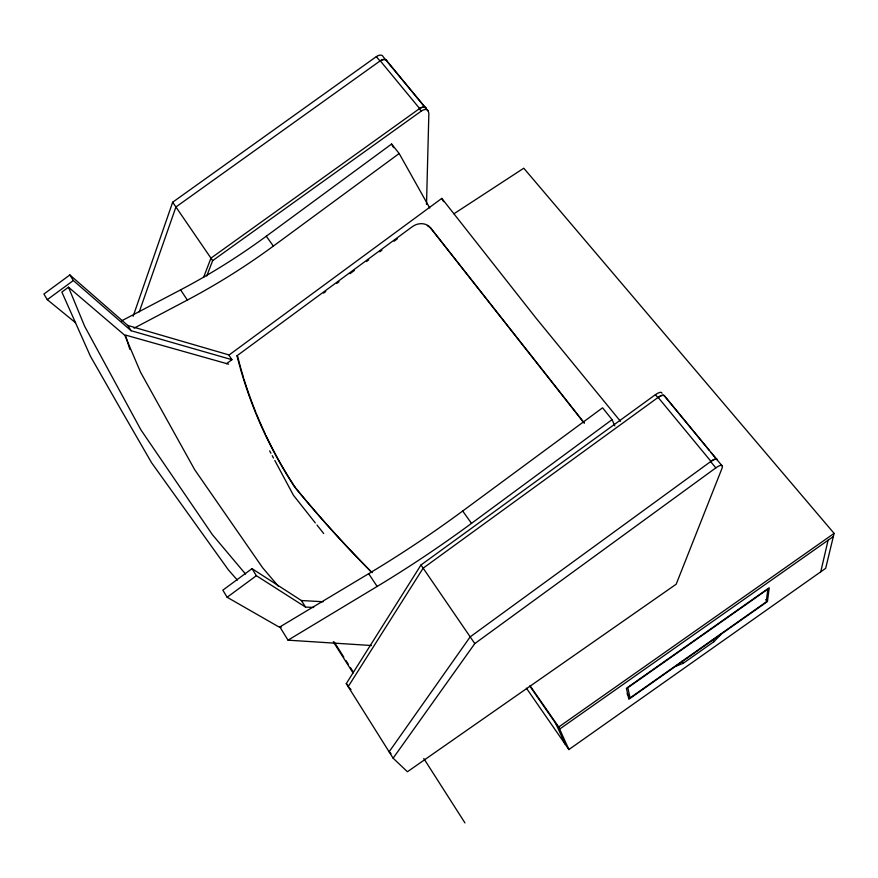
<?xml version="1.0" encoding="UTF-8"?>
<svg xmlns="http://www.w3.org/2000/svg" width="878" height="878" viewBox="0 0 878 878"><rect width="100%" height="100%" fill="white"/><g stroke="black" fill="none" stroke-linecap="round" stroke-linejoin="round"><path stroke-width="1.32" d="M711.092 452.554L722.298 466.086L722.265 467.689L676.192 584.199L407.425 771.751L393.124 758.186L346.272 683.622L420.979 564.982L655.405 394.672A7.254 2.502 -38.9 0 1 661.99 393.3M426.51 204.376L428.859 113.317L428.201 111.111L383.269 56.883A6.267 3.852 -41.7 0 0 376.355 56.609L172.67 202.225L133.138 316.289M767.438 601.507L769.238 587.744L626.409 688.275L628.835 699.228L767.438 601.507L765.846 599.531M820.743 571.819L828.086 540.255M453.882 213.815L523.782 168.214L834.1 533.385L825.671 568.34L568.889 749.549L526.449 688.22M139.262 311.877L175.929 206.978L380.251 60.812A5.97 3.644 -41.6 0 1 386.463 60.373L426.28 108.795A6.42 3.677 -41.1 0 0 419.399 108.751L421.319 111.067A6.431 3.677 -41.1 0 1 428.201 111.111M203.608 277.36L210.95 258.143L419.629 108.521A6.102 3.501 -41.1 0 1 425.852 107.906L425.995 108.159M206.758 275.999L212.652 260.634L421.319 111.067M393.124 758.186L474.789 643.596L715.833 467.875A7.463 2.14 -38.5 0 1 722.298 466.086M675.412 666.391L683.282 663.263L713.902 641.675L721.606 633.817M229.169 354.931L441.799 198.395L536.315 318.462L620.483 421.33M371.592 572.236A1759.644 1187.671 -0.8 0 1 294.668 487.027A565.86 487.795 -12.4 0 1 236.994 355.766L412.309 226.689A13.664 11.743 -31.8 0 1 430.505 227.841L584.397 423.163M226.447 363.733L231.924 359.695L228.697 354.844L127.782 325.453L69.878 274.946L43.9 294.053L47.291 299.661L75.585 322.764M323.554 293.142L325.749 291.529M336.768 283.418L338.974 281.794M349.982 273.684L354.394 270.446M366.51 261.523L368.705 259.899M379.724 251.788L381.93 250.164M394.046 241.252L397.35 238.816M313.687 607.466L305.522 607.071L301.395 600.53L252.008 568.648L222.847 590.159L227.139 597.26L278.71 626.837L281.421 627.057M227.139 597.26L256.376 575.694L305.522 607.071M371.427 645.517L288.039 640.172L279.862 626.936L368.683 573.696A638.273 342.266 -34.4 0 0 462.684 511.018L602.582 407.798L612.054 419.64L614.798 425.841M288.039 640.172L377.145 586.46A643.08 336.834 -34.5 0 0 471.508 523.365L612.054 419.64M47.291 299.661L73.335 280.521L131.107 330.721L231.924 359.695M278.26 586.12L262.676 567.803L194.686 469.697L140.579 372.25L124.83 335.341L68.495 287.194L61.866 292.078L90.401 356.205L120.231 408.413L151.565 462.706L228.346 569.833L237.356 580.084M121.427 320.942L180.594 289.861A539.026 429.649 -31.3 0 0 266.297 236.215L391.588 144.047L399.172 153.518L429.704 207.965M134.049 328.185L187.354 300.056A542.352 427.509 -31.5 0 0 273.354 246.092L399.172 153.518M350.991 689.548L348.171 686.651L423.152 568.165L658.127 397.394A6.892 2.371 -38.9 0 1 664.229 395.583L717.139 459.863L716.986 459.249A7.068 2.063 -38.5 0 0 710.95 461.367L470.18 636.868L389.119 751.82L391.05 753.664M568.889 749.549L558.704 727.017L834.1 533.385M833.332 536.568L559.637 729.08L530.049 686.431M630.053 697.955L766.22 601.957L767.866 589.138L627.836 687.715L630.053 697.955L627.035 693.807M301.395 600.53L323.214 601.737M228.598 364.15L125.422 335.045L129.834 349.356M294.668 487.027L295.282 487.542A1757.054 1186.529 -0.8 0 0 372.14 572.675M236.994 355.766L237.642 356.402A565.212 487.356 -12.3 0 0 240.276 366.433M346.272 683.622L348.16 685.564M245.544 574.058L212.432 534.713L140.93 429.891L84.672 326.309L68.495 287.194M664.306 395.758L709.369 450.469M380.251 60.812L419.629 108.521M658.127 397.394L710.95 461.367M376.355 56.609L380.02 61.043A6.289 3.841 -41.6 0 1 386.704 60.801M655.405 394.672L657.852 397.635A7.254 2.491 -38.9 0 1 664.437 396.241M715.833 467.875L710.653 461.619A7.441 2.173 -38.5 0 1 717.085 459.523M315.29 522.893L293.439 495.258L274.792 460.467M316.969 525.022L323.686 533.517M430.505 227.841L583.859 422.702M712.354 639.667L713.902 641.675M681.756 661.244L683.282 663.263M266.297 236.215L273.354 246.092M462.684 511.018L471.508 523.365M529.994 685.652L558.704 727.017M172.67 202.225L212.652 260.634M420.979 564.982L474.789 643.596M180.594 289.861L187.354 300.056M368.683 573.696L377.145 586.46M423.8 758.526L464.945 822.905M334.222 642.016L343.803 657.139M345.965 660.563L348.204 664.075M350.377 667.51L353.329 672.186M333.333 641.818L353.099 673.02M127.782 325.453L131.107 330.721M69.878 274.946L73.335 280.521M252.008 568.648L256.376 575.694M391.588 144.047L393.596 147.625M441.799 198.395L443.533 201.633M269.645 450.875L270.929 453.267M272.213 455.671L273.508 458.064M555.807 723.571L565.289 744.346M427.334 225.701A13.653 11.732 -31.8 0 1 430.944 228.609M295.282 487.542A565.212 487.356 -12.3 0 1 266.001 435.499M265.43 434.292A565.212 487.356 -12.3 0 1 256.332 413.571M255.838 412.353A565.212 487.356 -12.3 0 1 243.93 378.934M243.546 377.683A565.212 487.356 -12.3 0 1 240.627 367.684"/></g></svg>
